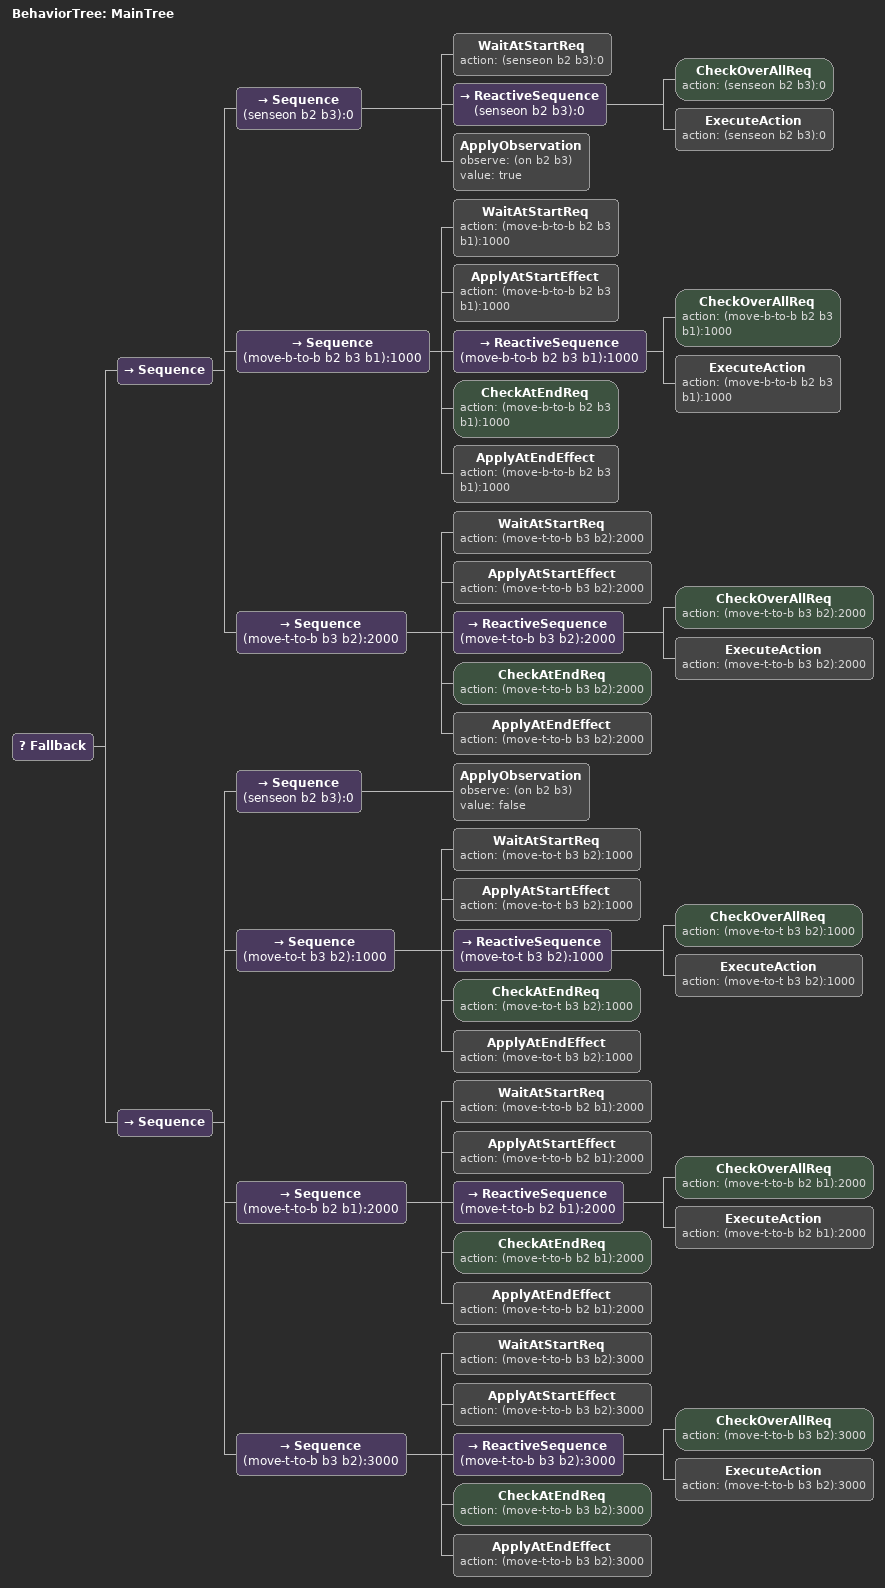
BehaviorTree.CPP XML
<root main_tree_to_execute="MainTree">
  <BehaviorTree ID="MainTree">
    <Fallback>
      <Sequence>
        <Sequence name="(senseon b2 b3):0">
          <WaitAtStartReq action="(senseon b2 b3):0"/>
          <ReactiveSequence name="(senseon b2 b3):0">
            <CheckOverAllReq action="(senseon b2 b3):0"/>
            <ExecuteAction action="(senseon b2 b3):0"/>
          </ReactiveSequence>
          <ApplyObservation observe="(on b2 b3)" value="true"/>
        </Sequence>
        <Sequence name="(move-b-to-b b2 b3 b1):1000">
          <WaitAtStartReq action="(move-b-to-b b2 b3 b1):1000"/>
          <ApplyAtStartEffect action="(move-b-to-b b2 b3 b1):1000"/>
          <ReactiveSequence name="(move-b-to-b b2 b3 b1):1000">
            <CheckOverAllReq action="(move-b-to-b b2 b3 b1):1000"/>
            <ExecuteAction action="(move-b-to-b b2 b3 b1):1000"/>
          </ReactiveSequence>
          <CheckAtEndReq action="(move-b-to-b b2 b3 b1):1000"/>
          <ApplyAtEndEffect action="(move-b-to-b b2 b3 b1):1000"/>
        </Sequence>
        <Sequence name="(move-t-to-b b3 b2):2000">
          <WaitAtStartReq action="(move-t-to-b b3 b2):2000"/>
          <ApplyAtStartEffect action="(move-t-to-b b3 b2):2000"/>
          <ReactiveSequence name="(move-t-to-b b3 b2):2000">
            <CheckOverAllReq action="(move-t-to-b b3 b2):2000"/>
            <ExecuteAction action="(move-t-to-b b3 b2):2000"/>
          </ReactiveSequence>
          <CheckAtEndReq action="(move-t-to-b b3 b2):2000"/>
          <ApplyAtEndEffect action="(move-t-to-b b3 b2):2000"/>
        </Sequence>
      </Sequence>
      <Sequence>
        <Sequence name="(senseon b2 b3):0">
          <ApplyObservation observe="(on b2 b3)" value="false"/>
        </Sequence>
        <Sequence name="(move-to-t b3 b2):1000">
          <WaitAtStartReq action="(move-to-t b3 b2):1000"/>
          <ApplyAtStartEffect action="(move-to-t b3 b2):1000"/>
          <ReactiveSequence name="(move-to-t b3 b2):1000">
            <CheckOverAllReq action="(move-to-t b3 b2):1000"/>
            <ExecuteAction action="(move-to-t b3 b2):1000"/>
          </ReactiveSequence>
          <CheckAtEndReq action="(move-to-t b3 b2):1000"/>
          <ApplyAtEndEffect action="(move-to-t b3 b2):1000"/>
        </Sequence>
        <Sequence name="(move-t-to-b b2 b1):2000">
          <WaitAtStartReq action="(move-t-to-b b2 b1):2000"/>
          <ApplyAtStartEffect action="(move-t-to-b b2 b1):2000"/>
          <ReactiveSequence name="(move-t-to-b b2 b1):2000">
            <CheckOverAllReq action="(move-t-to-b b2 b1):2000"/>
            <ExecuteAction action="(move-t-to-b b2 b1):2000"/>
          </ReactiveSequence>
          <CheckAtEndReq action="(move-t-to-b b2 b1):2000"/>
          <ApplyAtEndEffect action="(move-t-to-b b2 b1):2000"/>
        </Sequence>
        <Sequence name="(move-t-to-b b3 b2):3000">
          <WaitAtStartReq action="(move-t-to-b b3 b2):3000"/>
          <ApplyAtStartEffect action="(move-t-to-b b3 b2):3000"/>
          <ReactiveSequence name="(move-t-to-b b3 b2):3000">
            <CheckOverAllReq action="(move-t-to-b b3 b2):3000"/>
            <ExecuteAction action="(move-t-to-b b3 b2):3000"/>
          </ReactiveSequence>
          <CheckAtEndReq action="(move-t-to-b b3 b2):3000"/>
          <ApplyAtEndEffect action="(move-t-to-b b3 b2):3000"/>
        </Sequence>
      </Sequence>
    </Fallback>
  </BehaviorTree>
</root>
